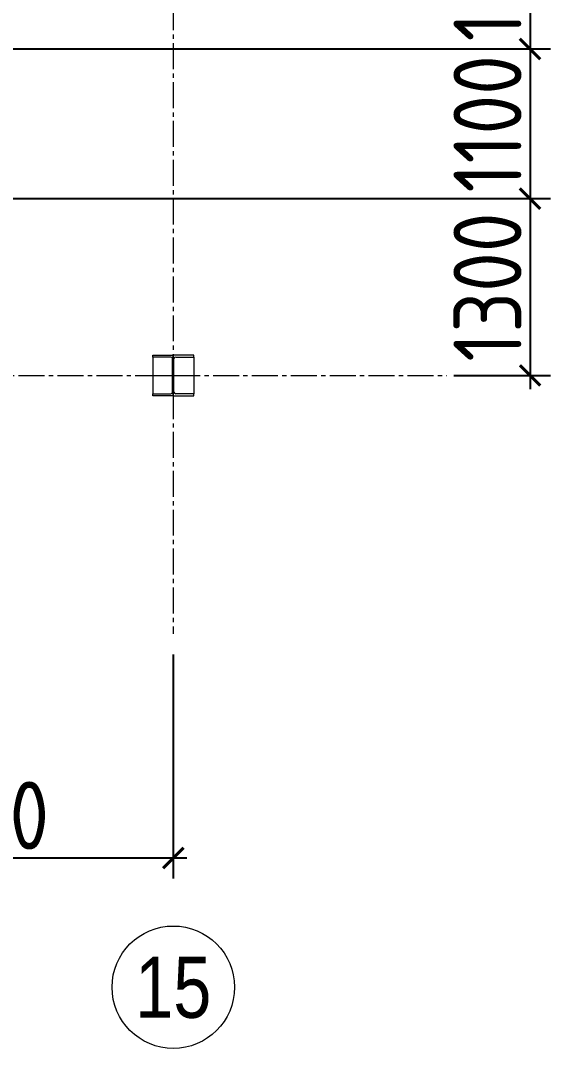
# Model space of a CAD drawing. Header units: millimetres. Extents: x 163705 to 1616509, y 81827 to 302547.
# Drawn here: x 1296813 to 1300706, y 138113 to 145669 of the extents above; entities that cross this region are included whole.
import ezdxf
from ezdxf.enums import TextEntityAlignment as Align

# ---------------------------------------------------------------- set-up
doc = ezdxf.new("R2010")
doc.units = ezdxf.units.MM
doc.header["$LTSCALE"] = 10
doc.linetypes.add('CENTER2', pattern=[28.575, 19.05, -3.175, 3.175, -3.175])
for name, color, linetype, lineweight in [('1-中心线', 1, 'CENTER2', 0), ('1-护栏', 4, 'Continuous', 18), ('1-标注', 3, 'Continuous', 0), ('1-钢构', 6, 'Continuous', 0)]:
    doc.layers.add(name, color=color, linetype=linetype, lineweight=lineweight)
doc.styles.add('ARIAL', font='arial.ttf', dxfattribs={"width": 0.7})
doc.styles.add('HZ', font='gbenor.shx', dxfattribs={"bigfont": 'gbcbig.shx'})
doc.styles.get("Standard").update_dxf_attribs({"font": 'arial.ttf'})
doc.dimstyles.new('100$0', dxfattribs={"dimscale": 100, "dimtxt": 5, "dimasz": 1.5, "dimexe": 1.5, "dimexo": 0.5, "dimtad": 1, "dimdec": 0, "dimdsep": 46, "dimtxsty": 'HZ', "dimblk": 'ARCHTICK', "dimcen": 2.5, "dimdle": 1, "dimclrd": 256, "dimclre": 256, "dimadec": 0, "dimazin": 0, "dimtfac": 1, "dimtdec": 0, "dimtmove": 0, "dimatfit": 3, "dimfxl": 0, "dimarcsym": 0})

# ---------------------------------------------------------------- blocks, each defined once
blk = doc.blocks.new('G$C2B9B74B2')
for p, q in [((3, 288), (3, 303)), ((3, 303), (153, 303)), ((153, 0), (153, 306)), ((303, 303), (153, 303)), ((303, 288), (303, 303)), ((135, 288), (3, 288)), ((3, 288), (3, 18)), ((148, 31), (148, 275)), ((158, 31), (158, 275)), ((171, 288), (303, 288)), ((303, 288), (303, 18)), ((0, 153), (306, 153)), ((3, 3), (3, 18)), ((3, 18), (135, 18)), ((153, 3), (3, 3)), ((153, 3), (303, 3)), ((303, 18), (171, 18)), ((303, 3), (303, 18))]:
    blk.add_line(p, q)
for centre, start, end in [((135, 275), 0, 90), ((171, 275), 90, 180), ((135, 31), 270, 0), ((171, 31), 180, 270)]:
    blk.add_arc(centre, 13, start, end)
blk.add_text('HC_SUPERPART', height=0.001).set_placement((153, 3))
blk = doc.blocks.new('_ArchTick')
at = {"const_width": 0.15}
blk.add_lwpolyline([(-0.5, -0.5), (0.5, 0.5)], dxfattribs=at)
blk = doc.blocks.new('*D679')
at = {"layer": '1-标注', "lineweight": -2, "transparency": 16777216}
for p, q in [((1294934.9, 141009.5), (1294934.9, 139362.8)), ((1297934.9, 141009.5), (1297934.9, 139362.8)), ((1294834.9, 139512.8), (1298034.9, 139512.8))]:
    blk.add_line(p, q, dxfattribs=at)
at = {"layer": 'Defpoints', "transparency": 16777216}
for p in [(1294934.9, 141059.5), (1297934.9, 141059.5), (1297934.9, 139512.8)]:
    blk.add_point(p, dxfattribs=at)
at = {"layer": '1-标注', "lineweight": -2, "transparency": 16777216, "xscale": 150, "yscale": 150, "zscale": 150, "rotation": 180}
blk.add_blockref('_ArchTick', (1294934.9, 139512.8), dxfattribs=at)
at = {"layer": '1-标注', "lineweight": -2, "transparency": 16777216, "xscale": 150, "yscale": 150, "zscale": 150}
blk.add_blockref('_ArchTick', (1297934.9, 139512.8), dxfattribs=at)
at = {"layer": '1-标注', "transparency": 16777216, "insert": (1296434.9, 139825.3), "char_height": 500, "attachment_point": 5, "style": 'HZ'}
blk.add_mtext('3000', dxfattribs=at)
blk = doc.blocks.new('*D688')
at = {"layer": '1-标注', "lineweight": -2, "transparency": 16777216}
for p, q in [((1300556.2, 146759.6), (1300556.2, 145359.6)), ((1294959.9, 146659.6), (1300706.2, 146659.6)), ((1294884.9, 145459.6), (1300706.2, 145459.6))]:
    blk.add_line(p, q, dxfattribs=at)
at = {"layer": 'Defpoints', "transparency": 16777216}
for p in [(1294909.9, 146659.6), (1294834.9, 145459.6), (1300556.2, 145459.6)]:
    blk.add_point(p, dxfattribs=at)
at = {"layer": '1-标注', "lineweight": -2, "transparency": 16777216, "xscale": 150, "yscale": 150, "zscale": 150}
for p, rotation in [((1300556.2, 146659.6), 90), ((1300556.2, 145459.6), 270)]:
    blk.add_blockref('_ArchTick', p, dxfattribs=dict(at, rotation=rotation))
at = {"layer": '1-标注', "transparency": 16777216, "insert": (1300243.7, 146059.6), "char_height": 500, "attachment_point": 5, "rotation": 90, "style": 'HZ'}
blk.add_mtext('1200', dxfattribs=at)
blk = doc.blocks.new('*D689')
at = {"layer": '1-标注', "lineweight": -2, "transparency": 16777216}
for p, q in [((1300556.2, 145559.6), (1300556.2, 144259.6)), ((1294884.9, 145459.6), (1300706.2, 145459.6)), ((1294959.9, 144359.6), (1300706.2, 144359.6))]:
    blk.add_line(p, q, dxfattribs=at)
at = {"layer": 'Defpoints', "transparency": 16777216}
for p in [(1294834.9, 145459.6), (1294909.9, 144359.6), (1300556.2, 144359.6)]:
    blk.add_point(p, dxfattribs=at)
at = {"layer": '1-标注', "lineweight": -2, "transparency": 16777216, "xscale": 150, "yscale": 150, "zscale": 150}
for p, rotation in [((1300556.2, 145459.6), 90), ((1300556.2, 144359.6), 270)]:
    blk.add_blockref('_ArchTick', p, dxfattribs=dict(at, rotation=rotation))
at = {"layer": '1-标注', "transparency": 16777216, "insert": (1300243.7, 144909.6), "char_height": 500, "attachment_point": 5, "rotation": 90, "style": 'HZ'}
blk.add_mtext('1100', dxfattribs=at)
blk = doc.blocks.new('*D690')
at = {"layer": '1-标注', "lineweight": -2, "transparency": 16777216}
for p, q in [((1300556.2, 144459.6), (1300556.2, 142959.6)), ((1294959.9, 144359.6), (1300706.2, 144359.6)), ((1299995.2, 143059.6), (1300706.2, 143059.6))]:
    blk.add_line(p, q, dxfattribs=at)
at = {"layer": 'Defpoints', "transparency": 16777216}
for p in [(1294909.9, 144359.6), (1299945.2, 143059.6), (1300556.2, 143059.6)]:
    blk.add_point(p, dxfattribs=at)
at = {"layer": '1-标注', "lineweight": -2, "transparency": 16777216, "xscale": 150, "yscale": 150, "zscale": 150}
for p, rotation in [((1300556.2, 144359.6), 90), ((1300556.2, 143059.6), 270)]:
    blk.add_blockref('_ArchTick', p, dxfattribs=dict(at, rotation=rotation))
at = {"layer": '1-标注', "transparency": 16777216, "insert": (1300243.7, 143709.6), "char_height": 500, "attachment_point": 5, "rotation": 90, "style": 'HZ'}
blk.add_mtext('1300', dxfattribs=at)

msp = doc.modelspace()

# ---------------------------------------------------------------- linework, layer by layer
at = {"layer": '1-中心线'}
for p, q in [((1297934.896, 152359.738), (1297934.896, 141159.499)), ((1247935.246, 143059.632), (1299945.171, 143059.632))]:
    msp.add_line(p, q, dxfattribs=at)
at = {"layer": '1-护栏'}
msp.add_circle((1297934.896, 138562.793), 450, dxfattribs=at)

# ---------------------------------------------------------------- block references
at = {"layer": '1-钢构'}
msp.add_blockref('G$C2B9B74B2', (1297781.896, 142906.632), dxfattribs=at)

# ---------------------------------------------------------------- texts
at = {"layer": '1-护栏', "style": 'ARIAL', "width": 0.8}
msp.add_text('15', height=450, dxfattribs=at).set_placement((1297934.896, 138562.793), align=Align.MIDDLE_CENTER)

# ---------------------------------------------------------------- dimensions: what is measured, and where the dimension line sits
at = {"layer": '1-标注'}
for base, p1, p2, picture, middle in [((1300556.205, 145459.632), (1294909.896, 146659.62), (1294834.896, 145459.632), '*D688', (1300243.705, 146059.626)), ((1300556.205, 144359.62), (1294834.896, 145459.632), (1294909.896, 144359.62), '*D689', (1300243.705, 144909.626)), ((1300556.205, 143059.632), (1294909.896, 144359.62), (1299945.171, 143059.632), '*D690', (1300243.705, 143709.626))]:
    dim = msp.add_linear_dim(base=base, p1=p1, p2=p2, angle=90, dimstyle='100$0', override={"dimtol": 0, "dimlim": 0, "dimtdec": 8, "dimtix": 1}, dxfattribs=at)
    dim.commit()
    dim.dimension.update_dxf_attribs({"geometry": picture, "text_midpoint": middle})
dim = msp.add_linear_dim(base=(1297934.896, 139512.793), p1=(1294934.896, 141059.499), p2=(1297934.896, 141059.499), dimstyle='100$0', override={"dimtol": 0, "dimlim": 0, "dimtdec": 8, "dimtix": 1}, dxfattribs=at)
dim.commit()
dim.dimension.update_dxf_attribs({"geometry": '*D679', "text_midpoint": (1296434.896, 139825.293)})

doc.saveas('drawing.dxf')
